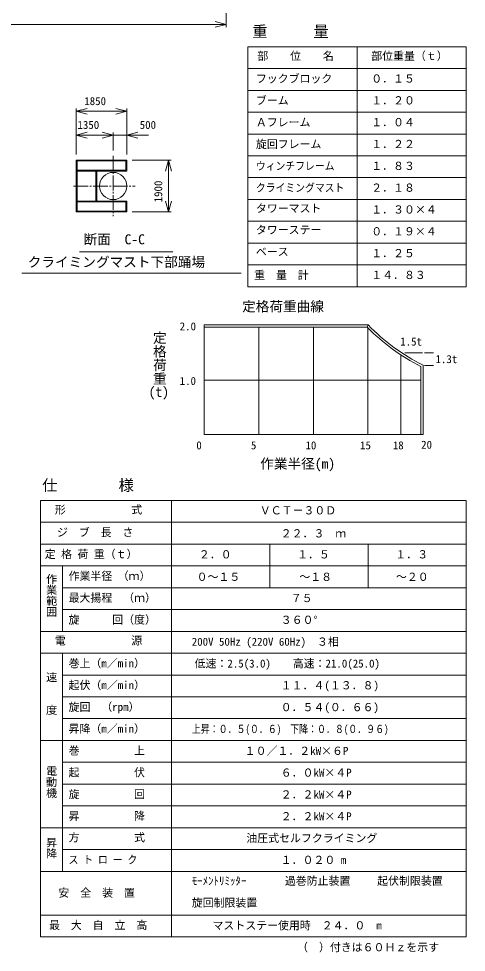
# Model space of a CAD drawing. Units: millimetres, scale not verified. Extents: x -17479 to 17501, y -24773 to 27267.
# Drawn here: x 1099 to 17501, y -24773 to 9451 of the extents above; entities that cross this region are included whole.
import ezdxf
from ezdxf.enums import TextEntityAlignment as Align

# ---------------------------------------------------------------- set-up
doc = ezdxf.new("R2010")
doc.units = ezdxf.units.MM
doc.header["$LTSCALE"] = 60
doc.linetypes.add('CHAIN2', pattern=[12, 9, -1, 1, -1])
doc.linetypes.add('CHAIN_DOUBLE_DASH', pattern=[23.5, 12, -1.5, 3.5, -1.5, 3.5, -1.5])
for name, color, linetype, lineweight in [('0-3_05 寸法', 7, 'Continuous', 18), ('0-4_10 当社外形線', 3, 'Continuous', 18), ('0-5_12 当社中心線', 3, 'CHAIN2', 18)]:
    doc.layers.add(name, color=color, linetype=linetype, lineweight=lineweight)
doc.styles.add('@ＭＳ ゴシック', font='')
doc.styles.add('ＭＳ ゴシック', font='')
doc.styles.get('@ＭＳ ゴシック').set_extended_font_data('@MS Gothic')
doc.styles.get('ＭＳ ゴシック').set_extended_font_data('MS Gothic')

msp = doc.modelspace()

# ---------------------------------------------------------------- linework, layer by layer
at = {"layer": '0-3_05 寸法'}
for p, q in [((8698.69, 9650.62), (8698.69, 9142.24)), ((8298.69, 9242.24), (-10901.31, 9242.24)), ((8698.69, 9242.24), (8298.69, 9242.24)), ((9501.18, 8423.23), (9501.18, -376.77)), ((9501.18, 8423.23), (17501.18, 8423.23)), ((13501.18, 8423.23), (13501.18, -376.77)), ((17501.18, 8423.23), (17501.18, -376.77)), ((9501.18, 7623.23), (17501.18, 7623.23)), ((9501.18, 6823.23), (17501.18, 6823.23)), ((3210.24, 4466.91), (3210.24, 6154.63)), ((3210.24, 6054.63), (3610.24, 6054.63)), ((3610.24, 6054.63), (4660.24, 6054.63)), ((5060.24, 6054.63), (4660.24, 6054.63)), ((5060.24, 4466.91), (5060.24, 6154.63)), ((9501.18, 6023.23), (17501.18, 6023.23)), ((3210.24, 4466.91), (3210.24, 5281.6)), ((3210.24, 5181.6), (3610.24, 5181.6)), ((4160.24, 5181.6), (3610.24, 5181.6)), ((4160.24, 5181.6), (3760.24, 5181.6)), ((4560.24, 5181.6), (4160.24, 5181.6)), ((4560.24, 5181.6), (4160.24, 5181.6)), ((4560.24, 4617.98), (4560.24, 5281.6)), ((4560.24, 4617.98), (4560.24, 5281.6)), ((4560.24, 5181.6), (5060.24, 5181.6)), ((5060.24, 4466.91), (5060.24, 5281.6)), ((5060.24, 5181.6), (5460.24, 5181.6)), ((5460.24, 5181.6), (5860.24, 5181.6)), ((9501.18, 5223.23), (17501.18, 5223.23)), ((5260.24, 4266.91), (6687.32, 4266.91)), ((6587.32, 4266.91), (6587.32, 3866.91)), ((9501.18, 4423.23), (17501.18, 4423.23)), ((6587.32, 3866.91), (6587.32, 2766.91)), ((9501.18, 3623.23), (17501.18, 3623.23)), ((6587.32, 2366.91), (6587.32, 2766.91)), ((9501.18, 2823.23), (17501.18, 2823.23)), ((5260.24, 2366.91), (6687.32, 2366.91)), ((9501.18, 2023.23), (17501.18, 2023.23)), ((9501.18, 1223.23), (17501.18, 1223.23)), ((3325.77, 908.53), (6744.73, 908.53)), ((9501.18, 423.23), (17501.18, 423.23)), ((1218.03, 117.53), (9255.8, 117.53)), ((9501.18, -376.77), (17501.18, -376.77)), ((7897.69, -1776.62), (13906.17, -1776.62)), ((7897.69, -1776.62), (7897.69, -5796.61)), ((7897.69, -1856.62), (13872.31, -1856.62)), ((9897.69, -1856.62), (9897.69, -5796.61)), ((11897.69, -1856.62), (11897.69, -5796.61)), ((13897.69, -1885.32), (13897.69, -5796.61)), ((15097.69, -2868.57), (15097.69, -5796.61)), ((15244.6, -2796.62), (15897.68, -2796.62)), ((15964.35, -2796.62), (16297.68, -2796.62)), ((15837.68, -3296.03), (15837.68, -5796.61)), ((15917.68, -3246.51), (15917.68, -5796.61)), ((15964.35, -3258.92), (16297.68, -3258.92)), ((7897.69, -3796.62), (15837.68, -3796.62)), ((7897.69, -5796.61), (15917.68, -5796.61)), ((1901.18, -8208.08), (1901.18, -24208.08)), ((1901.18, -8208.08), (17501.18, -8208.08)), ((6701.18, -8208.08), (6701.18, -24208.08)), ((17501.18, -8208.08), (17501.18, -24208.08)), ((1901.18, -9008.08), (17501.18, -9008.08)), ((1901.18, -9808.08), (17501.18, -9808.08)), ((10301.18, -9808.08), (10301.18, -11408.08)), ((13901.18, -9808.08), (13901.18, -11408.08)), ((1901.18, -10608.08), (17501.18, -10608.08)), ((2701.18, -10608.08), (2701.18, -13008.08)), ((2701.18, -11408.08), (17501.18, -11408.08)), ((2701.18, -12208.08), (17501.18, -12208.08)), ((1901.18, -13008.08), (17501.18, -13008.08)), ((1901.18, -13808.08), (17501.18, -13808.08)), ((2701.18, -13808.08), (2701.18, -21808.08)), ((2701.18, -14608.08), (17501.18, -14608.08)), ((2701.18, -15408.08), (17501.18, -15408.08)), ((2701.18, -16208.08), (17501.18, -16208.08)), ((1901.18, -17008.08), (17501.18, -17008.08)), ((2701.18, -17808.08), (17501.18, -17808.08)), ((2701.18, -18608.08), (17501.18, -18608.08)), ((2701.18, -19408.08), (17501.18, -19408.08)), ((1901.18, -20208.08), (17501.18, -20208.08)), ((2701.18, -21008.08), (17501.18, -21008.08)), ((1901.18, -21808.08), (17501.18, -21808.08)), ((1901.18, -23408.08), (17501.18, -23408.08)), ((1901.18, -24208.08), (17501.18, -24208.08))]:
    msp.add_line(p, q, dxfattribs=at)
at = {"layer": '0-3_05 寸法', "linetype": 'CHAIN_DOUBLE_DASH'}
msp.add_line((13872.31, -1856.62), (13906.17, -1776.62), dxfattribs=at)
at = {"layer": '0-3_05 寸法'}
for points in [[(8298.69, 9349.42), (8698.69, 9242.24), (8298.69, 9135.07)], [(3610.24, 5947.45), (3210.24, 6054.63), (3610.24, 6161.81)], [(4660.24, 6161.81), (5060.24, 6054.63), (4660.24, 5947.45)], [(3610.24, 5074.42), (3210.24, 5181.6), (3610.24, 5288.78)], [(4160.24, 5288.78), (4560.24, 5181.6), (4160.24, 5074.42)], [(4160.24, 5288.78), (4560.24, 5181.6), (4160.24, 5074.42)], [(5460.24, 5074.42), (5060.24, 5181.6), (5460.24, 5288.78)], [(6480.14, 3866.91), (6587.32, 4266.91), (6694.5, 3866.91)], [(6694.5, 2766.91), (6587.32, 2366.91), (6480.14, 2766.91)]]:
    msp.add_lwpolyline(points, dxfattribs=at)
for radius, start, end in [(7350.89, 224.2436, 243.31957), (7270.89, 223.97818, 243.70765)]:
    msp.add_arc((19138.33, 3272.17), radius, start, end, dxfattribs=at)
at = {"layer": '0-4_10 当社外形線'}
for p, q in [((3210.24, 4266.91), (3210.24, 2366.91)), ((3210.24, 4266.91), (5060.24, 4266.91)), ((3240.24, 4236.91), (3240.24, 2396.91)), ((3240.24, 4236.91), (5030.24, 4236.91)), ((5030.24, 4236.91), (5030.24, 3896.91)), ((5060.24, 4266.91), (5060.24, 3866.91)), ((3240.24, 3896.91), (5030.24, 3896.91)), ((3240.24, 3866.91), (5060.24, 3866.91)), ((3930.24, 2766.91), (3930.24, 3866.91)), ((3960.24, 2766.91), (3960.24, 3866.91)), ((3240.24, 2766.91), (5060.24, 2766.91)), ((5060.24, 2766.91), (5060.24, 2366.91)), ((3240.24, 2736.91), (5030.24, 2736.91)), ((3240.24, 2396.91), (5030.24, 2396.91)), ((5030.24, 2736.91), (5030.24, 2396.91)), ((3210.24, 2366.91), (5060.24, 2366.91))]:
    msp.add_line(p, q, dxfattribs=at)
msp.add_circle((4560.24, 3316.91), 500, dxfattribs=at)
at = {"layer": '0-5_12 当社中心線'}
for p, q in [((4560.24, 4417.98), (4560.24, 2215.84)), ((3107.54, 3316.91), (5364.34, 3316.91))]:
    msp.add_line(p, q, dxfattribs=at)

# ---------------------------------------------------------------- texts
at = {"layer": '0-3_05 寸法', "style": 'ＭＳ ゴシック'}
for s, height, p in [('重\u3000\u3000\u3000量', 410.6, (9659.13, 8652.73)), ('部\u3000\u3000位\u3000\u3000名', 293.3, (9844.29, 7849.37)), ('部位重量（ｔ）', 293.3, (14017.48, 7849.37)), ('フックブロック', 293.3, (9790.56, 7017.5)), ('０．１５', 293.3, (14017.48, 7018.26)), ('1850', 293.3, (3501.91, 6194.63)), ('ブーム', 293.3, (9790.56, 6217.5)), ('１．２０', 293.3, (14017.48, 6218.26)), ('1350', 293.3, (3251.91, 5321.6)), ('500', 293.3, (5533.58, 5321.6)), ('Ａフレーム', 293.3, (9790.56, 5417.5)), ('１．０４', 293.3, (14017.48, 5418.26)), ('旋回フレーム', 293.3, (9790.56, 4617.5)), ('１．２２', 293.3, (14017.48, 4618.26)), ('１．８３', 293.3, (14017.48, 3818.26)), ('２．１８', 293.3, (14017.48, 3018.26)), ('タワーマスト', 293.3, (9790.56, 2262.58)), ('１．３０×４', 293.3, (14017.48, 2218.26)), ('タワーステー', 293.3, (9790.56, 1472.75)), ('０．１９×４', 293.3, (14017.48, 1418.26)), ('断面\u3000C-C', 366.6, (3475.93, 1069.74)), ('ベース', 293.3, (9790.56, 672.75)), ('クライミングマスト下部踊場', 366.6, (1429.26, 236.41)), ('１．２５', 293.3, (14017.48, 618.26)), ('重\u3000量\u3000計', 293.3, (9727.56, -182.5)), ('１４．８３', 293.3, (14017.48, -181.74)), ('定格荷重曲線', 366.6, (9285.14, -1390.26)), ('2.0', 293.3, (6997.96, -2063.83)), ('1.5t', 293.3, (15078.71, -2620.99)), ('1.3t', 293.3, (16372.41, -3263.08)), ('1.0', 293.3, (6997.96, -4063.82)), ('(t)', 366.6, (5859.18, -4525.71)), ('0', 293.3, (7607.61, -6423.21)), ('5', 293.3, (9607.61, -6423.21)), ('10', 293.3, (11607.6, -6423.21)), ('15', 293.3, (13607.6, -6423.21)), ('18', 293.3, (14807.6, -6423.21)), ('20', 293.3, (15845.49, -6400.3)), ('作業半径(m)', 366.6, (9947.44, -7156.37)), ('仕\u3000\u3000\u3000\u3000様', 410.6, (1958.54, -7981.94)), ('形\u3000\u3000\u3000\u3000\u3000\u3000式', 293.3, (2422, -8781.94)), ('ＶＣＴ－３０Ｄ', 293.3, (9933.27, -8809.08)), ('ジ\u3000ブ\u3000長\u3000さ', 293.3, (2501.17, -9613.81)), ('２２．３\u3000ｍ', 293.3, (10701.18, -9653.01)), ('定 格 荷 重（ｔ）', 293.3, (2053.63, -10413.81)), ('２．０', 293.3, (7701.18, -10422.7)), ('１．５', 293.3, (11301.18, -10422.7)), ('１．３', 293.3, (14901.18, -10422.7)), ('作業半径 （ｍ）', 293.3, (2927.56, -11213.81)), ('０～１５', 293.3, (7618.49, -11244.86)), ('～１８', 293.3, (11381.93, -11244.86)), ('～２０', 293.3, (14921.79, -11244.86)), ('最大揚程\u3000（ｍ）', 293.3, (2927.56, -12013.81)), ('７５', 293.3, (11071.64, -12022.7)), ('旋\u3000\u3000\u3000回（度）', 293.3, (2927.56, -12813.81)), ('３６０°', 293.3, (10701.18, -12822.7)), ('電\u3000\u3000\u3000\u3000\u3000\u3000源', 293.3, (2422, -13581.94)), ('200V 50Hz (220V 60Hz)\u3000３相', 293.3, (7440.73, -13622.7)), ('巻上（m／min）', 293.3, (2927.56, -14413.81)), ('低速：2.5(3.0)\u3000\u3000高速：21.0(25.0)', 293.3, (7545.21, -14422.7)), ('起伏（m／min）', 293.3, (2927.56, -15213.81)), ('１１．４(１３．８)', 293.3, (10701.18, -15222.7)), ('旋回\u3000（rpm）', 293.3, (2927.56, -16013.81)), ('０．５４(０．６６)', 293.3, (10701.18, -16022.7)), ('昇降（m／min）', 293.3, (2927.56, -16813.81)), ('巻\u3000\u3000\u3000\u3000\u3000上', 293.3, (2927.56, -17613.81)), ('１０／１．２kW×６P', 293.3, (9380.53, -17622.7)), ('起\u3000\u3000\u3000\u3000\u3000伏', 293.3, (2927.56, -18413.81)), ('６．０kW×４P', 293.3, (10701.18, -18422.7)), ('旋\u3000\u3000\u3000\u3000\u3000回', 293.3, (2927.56, -19213.81)), ('２．２kW×４P', 293.3, (10701.18, -19222.7)), ('昇\u3000\u3000\u3000\u3000\u3000降', 293.3, (2927.56, -20013.81)), ('２．２kW×４P', 293.3, (10701.18, -20022.7)), ('方\u3000\u3000\u3000\u3000\u3000式', 293.3, (2927.56, -20794.89)), ('油圧式セルフクライミング', 293.3, (9440.73, -20822.47)), ('１．０２０ m', 293.3, (10701.18, -21622.7)), ('ﾓｰﾒﾝﾄﾘﾐｯﾀｰ', 293.3, (7440.73, -22389.5)), ('過巻防止装置', 293.3, (10852.23, -22389.5)), ('起伏制限装置', 293.3, (14234.32, -22389.5)), ('安\u3000全\u3000装\u3000置', 293.3, (2556.27, -22825.96)), ('旋回制限装置', 293.3, (7440.73, -23189.5)), ('最\u3000大\u3000自\u3000立\u3000高', 293.3, (2211.41, -24013.81)), ('マストステー使用時\u3000２４．０\u3000m', 293.3, (8201.18, -24022.7)), ('（\u3000）付きは６０Ｈｚを示す', 293.3, (11301.18, -24822.7))]:
    msp.add_text(s, height=height, dxfattribs=at).set_placement(p, align=Align.BOTTOM_LEFT)
for s, width, p in [('ウィンチフレーム', 0.9, (9790.56, 3817.5)), ('クライミングマスト', 0.9, (9790.56, 3017.5)), ('上昇：０．５(０．６)\u3000下降：０．８(０．９６)', 0.8, (7440.73, -16822.7)), ('ス ト ロ ー ク', 0.9, (2927.56, -21613.81))]:
    msp.add_text(s, height=293.3, dxfattribs=dict(at, width=width)).set_placement(p, align=Align.BOTTOM_LEFT)
at = {"layer": '0-3_05 寸法'}
for s, height, rotation, style, p in [('1900', 293.3, 90, 'ＭＳ ゴシック', (6447.32, 2716.91)), ('定格荷重', 366.6, 270, '@ＭＳ ゴシック', (5971.83, -1991.93)), ('作業範囲', 293.3, 270, '@ＭＳ ゴシック', (2061.28, -10885.27)), ('速\u3000\u3000度', 293.3, 270, '@ＭＳ ゴシック', (2061.28, -14484.75)), ('電動機', 293.3, 270, '@ＭＳ ゴシック', (2061.28, -17927.7)), ('昇降', 293.3, 270, '@ＭＳ ゴシック', (2061.28, -20545.04))]:
    msp.add_text(s, height=height, rotation=rotation, dxfattribs=dict(at, style=style)).set_placement(p, align=Align.BOTTOM_LEFT)

doc.saveas('drawing.dxf')
